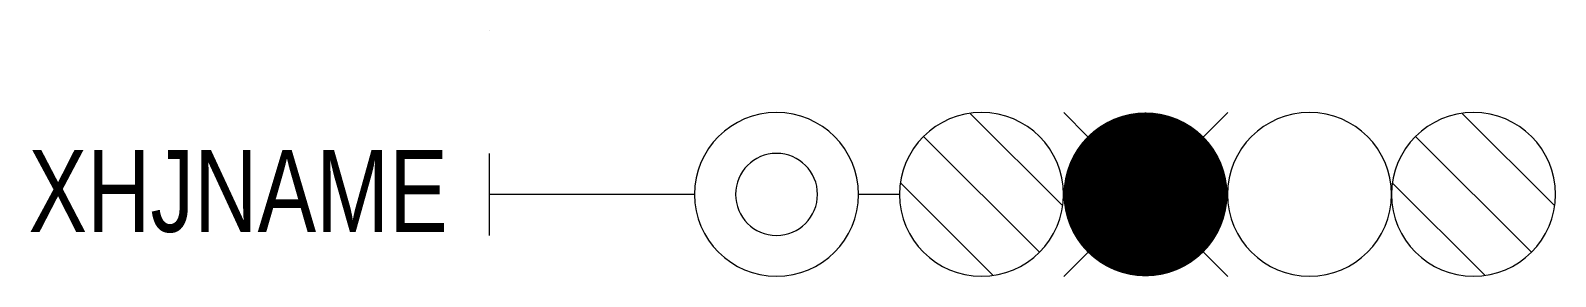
# Model space of a CAD drawing. Header units: millimetres. Extents: x -11.2 to 26, y -6 to 0.
import ezdxf
from ezdxf.enums import TextEntityAlignment as Align

# ---------------------------------------------------------------- set-up
doc = ezdxf.new("R2010")
doc.units = ezdxf.units.MM
doc.header["$MEASUREMENT"] = 0

msp = doc.modelspace()

# ---------------------------------------------------------------- linework, layer by layer
at = {"color": 7}
msp.add_line((0, 0.001), (0, -0.001), dxfattribs=at)
for points in [[(5, -4, 1), (9, -4, 1)], [(6, -4, 1), (8, -4, 1)]]:
    msp.add_lwpolyline(points, format="xyb", close=True, dxfattribs=at)
at = {"color": 2}
for points in [[(10, -4, 1), (14, -4, 1)], [(22, -4, 1), (26, -4, 1)]]:
    msp.add_lwpolyline(points, format="xyb", close=True, dxfattribs=at)
for points in [[(11.717, -2.02), (13.98, -4.283)], [(23.717, -2.02), (25.98, -4.283)], [(10.586, -2.586), (13.414, -5.414)], [(22.586, -2.586), (25.414, -5.414)], [(10.02, -3.717), (12.283, -5.98)], [(22.02, -3.717), (24.283, -5.98)]]:
    msp.add_lwpolyline(points, dxfattribs=at)
at = {"color": 1, "const_width": 2}
msp.add_lwpolyline([(17, -4, 1), (15, -4, 1)], format="xyb", close=True, dxfattribs=at)
at = {"color": 1}
for points in [[(14.005, -2.005), (14.586, -2.586)], [(17.419, -2.591), (18.005, -2.005)], [(14.005, -6.005), (14.591, -5.419)], [(17.414, -5.414), (18.005, -6.005)]]:
    msp.add_lwpolyline(points, dxfattribs=at)
at = {"color": 3}
msp.add_lwpolyline([(18, -4, 1), (22, -4, 1)], format="xyb", close=True, dxfattribs=at)
at = {"color": 7}
for points in [[(0, -5), (0, -3)], [(5, -4), (0, -4)], [(10, -4), (9, -4)]]:
    msp.add_lwpolyline(points, dxfattribs=at)

# ---------------------------------------------------------------- texts
at = {"width": 0.8}
msp.add_attdef('XHJNAME', text='XN', height=2, dxfattribs=at).set_placement((-1.02, -4.917), align=Align.RIGHT)

doc.saveas('drawing.dxf')
